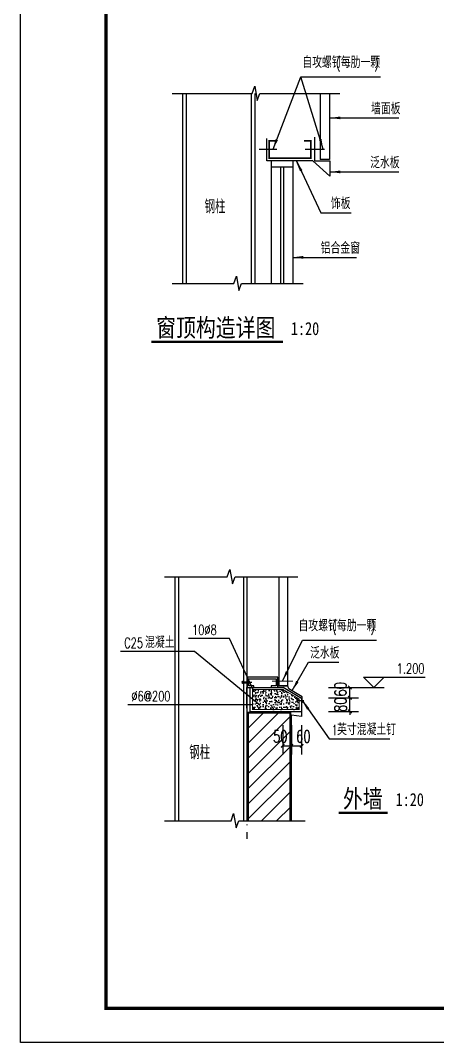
# Model space of a CAD drawing. Extents: x 13276711 to 13543385, y -848943 to -68012.
# Drawn here: x 13496335 to 13502425, y -848943 to -834025 of the extents above; entities that cross this region are included whole.
import ezdxf

# ---------------------------------------------------------------- set-up
doc = ezdxf.new("R2010")
doc.units = 0
doc.header["$LTSCALE"] = 1000
doc.header["$MEASUREMENT"] = 0
doc.linetypes.add('DOTE', pattern=[2.4200000000000004, 2, -0.2, 0.02, -0.2])
for name, color, linetype in [('C型钢', 6, 'Continuous'), ('DOTE', 1, 'DOTE'), ('PUB_DIM', 3, 'Continuous'), ('PUB_TEXT', 7, 'Continuous'), ('TK', 4, 'Continuous'), ('WALL', 9, 'Continuous'), ('WINDOW', 4, 'Continuous'), ('填充', 251, 'Continuous'), ('梁柱', 3, 'Continuous')]:
    doc.layers.add(name, color=color, linetype=linetype)
doc.styles.add('_TCH_DIM', font='SIMPLEX', dxfattribs={"bigfont": 'GBCBIG'})
doc.styles.add('_TCH_DIM_T3', font='SIMPLEX', dxfattribs={"width": 0.7058823529411765, "bigfont": 'GBCBIG'})
doc.styles.add('TESD', font='TSSDENG', dxfattribs={"width": 0.8, "bigfont": '!HZTXT'})
doc.styles.add('宋体', font='', dxfattribs={"width": 0.8})
doc.styles.get('宋体').set_extended_font_data('SimSun')
doc.dimstyles.new('20&&100', dxfattribs={"dimtxt": 350, "dimasz": 100, "dimexe": 250, "dimexo": 300, "dimgap": 100, "dimtad": 1, "dimdec": 0, "dimlfac": 0.2, "dimzin": 0, "dimdsep": 46, "dimtxsty": '_TCH_DIM_T3', "dimblk": 'ARCHTICK', "dimcen": 0.09, "dimclrt": 7, "dimazin": 2, "dimtfac": 1, "dimtdec": 0, "dimtix": 1, "dimtmove": 2, "dimatfit": 3, "dimfxl": 0, "dimtolj": 1, "dimtzin": 0, "dimarcsym": 0})

# ---------------------------------------------------------------- blocks, each defined once
blk = doc.blocks.new('_ArchTick')
at = {"color": 0, "linetype": 'ByBlock', "const_width": 0.4}
blk.add_lwpolyline([(-0.5, -0.5), (0.5, 0.5)], dxfattribs=at)
blk = doc.blocks.new('*D1010')
at = {"layer": 'Defpoints', "color": 0}
for p in [(4537.408476472716, 5988.361520966748), (4789.382500314037, 5988.361520966748), (4789.382500314037, 5088.361520966748)]:
    blk.add_point(p, dxfattribs=at)
at = {"layer": 'PUB_DIM', "color": 0, "lineweight": -2}
for p, q in [((4537.408476472716, 5688.361520966748), (4537.408476472716, 4838.361520966748)), ((4789.382500314037, 5688.361520966748), (4789.382500314037, 4838.361520966748)), ((4537.408476472716, 5088.361520966748), (4789.382500314037, 5088.361520966748))]:
    blk.add_line(p, q, dxfattribs=at)
at = {"layer": 'PUB_DIM', "color": 0, "lineweight": -2, "xscale": 100, "yscale": 100, "zscale": 100, "rotation": 180}
blk.add_blockref('_ArchTick', (4537.408476472716, 5088.361520966748), dxfattribs=at)
at = {"layer": 'PUB_DIM', "color": 0, "lineweight": -2, "xscale": 100, "yscale": 100, "zscale": 100}
blk.add_blockref('_ArchTick', (4789.382500314037, 5088.361520966748), dxfattribs=at)
at = {"layer": 'PUB_DIM', "color": 7, "insert": (4463.395488393377, 5363.361520966748), "char_height": 350, "attachment_point": 5, "style": '_TCH_DIM_T3'}
blk.add_mtext('\\A1;50', dxfattribs=at)
blk = doc.blocks.new('*D1011')
at = {"layer": 'Defpoints', "color": 0}
for p in [(4789.382500314037, 5988.361520966748), (5089.382500314037, 5988.361520966748), (5089.382500314037, 5088.361520966748)]:
    blk.add_point(p, dxfattribs=at)
at = {"layer": 'PUB_DIM', "color": 0, "lineweight": -2}
for p, q in [((4789.382500314037, 5688.361520966748), (4789.382500314037, 4838.361520966748)), ((5089.382500314037, 5688.361520966748), (5089.382500314037, 4838.361520966748)), ((4789.382500314037, 5088.361520966748), (5089.382500314037, 5088.361520966748))]:
    blk.add_line(p, q, dxfattribs=at)
at = {"layer": 'PUB_DIM', "color": 0, "lineweight": -2, "xscale": 100, "yscale": 100, "zscale": 100, "rotation": 180}
blk.add_blockref('_ArchTick', (4789.382500314037, 5088.361520966748), dxfattribs=at)
at = {"layer": 'PUB_DIM', "color": 0, "lineweight": -2, "xscale": 100, "yscale": 100, "zscale": 100}
blk.add_blockref('_ArchTick', (5089.382500314037, 5088.361520966748), dxfattribs=at)
at = {"layer": 'PUB_DIM', "color": 7, "insert": (5139.382500314037, 5363.361520966748), "char_height": 350, "attachment_point": 5, "style": '_TCH_DIM_T3'}
blk.add_mtext('\\A1;60', dxfattribs=at)
blk = doc.blocks.new('*D1012')
at = {"layer": 'Defpoints', "color": 0}
for p in [(5572.93490979902, 6491.632056409842), (6497.444548955791, 6491.632056409841), (5572.93490979902, 6091.679209521273)]:
    blk.add_point(p, dxfattribs=at)
at = {"layer": 'PUB_DIM', "color": 0, "lineweight": -2}
for p, q in [((6497.444548955791, 6491.632056409841), (6497.444548955791, 6591.632056409841)), ((5872.93490979902, 6491.632056409842), (6747.444548955791, 6491.632056409841)), ((6497.44454895579, 6091.679209521272), (6497.444548955791, 6491.632056409841)), ((5872.93490979902, 6091.679209521273), (6747.44454895579, 6091.679209521272)), ((6497.44454895579, 6091.679209521272), (6497.44454895579, 5991.679209521272))]:
    blk.add_line(p, q, dxfattribs=at)
at = {"layer": 'PUB_DIM', "color": 0, "lineweight": -2, "xscale": 100, "yscale": 100, "zscale": 100}
for p, rotation in [((6497.444548955791, 6491.632056409841), 270), ((6497.44454895579, 6091.679209521272), 90)]:
    blk.add_blockref('_ArchTick', p, dxfattribs=dict(at, rotation=rotation))
at = {"layer": 'PUB_DIM', "color": 7, "insert": (6222.444548955789, 6291.655632965559), "char_height": 350, "attachment_point": 5, "rotation": 90, "style": '_TCH_DIM_T3'}
blk.add_mtext('\\A1;80', dxfattribs=at)
blk = doc.blocks.new('*D1013')
at = {"layer": 'Defpoints', "color": 0}
for p in [(5572.93490979902, 6791.679209521273), (6497.444548955791, 6791.679209521272), (5572.93490979902, 6491.632056409842)]:
    blk.add_point(p, dxfattribs=at)
at = {"layer": 'PUB_DIM', "color": 0, "lineweight": -2}
for p, q in [((5872.93490979902, 6791.679209521273), (6747.444548955791, 6791.679209521272)), ((6497.444548955791, 6491.632056409841), (6497.444548955791, 6791.679209521272)), ((5872.93490979902, 6491.632056409842), (6747.444548955791, 6491.632056409841))]:
    blk.add_line(p, q, dxfattribs=at)
at = {"layer": 'PUB_DIM', "color": 0, "lineweight": -2, "xscale": 100, "yscale": 100, "zscale": 100}
for p, rotation in [((6497.444548955791, 6791.679209521272), 90), ((6497.444548955791, 6491.632056409841), 270)]:
    blk.add_blockref('_ArchTick', p, dxfattribs=dict(at, rotation=rotation))
at = {"layer": 'PUB_DIM', "color": 7, "insert": (6222.444548955784, 6741.655632965558), "char_height": 350, "attachment_point": 5, "rotation": 90, "style": '_TCH_DIM_T3'}
blk.add_mtext('\\A1;60', dxfattribs=at)
blk = doc.blocks.new('A$C56D42C6A')
for p, q in [((5526.471267732442, 8289.549031971721), (5526.471267732442, 6363.088407850591)), ((5796.471267732442, 8289.549031971721), (5796.471267732442, 6363.088407850591)), ((4927.968628878356, 6089.231811775593), (4843.291606883169, 6304.261054235278)), ((5796.471267732442, 6363.088407850591), (5526.471267732442, 6363.088407850591))]:
    blk.add_line(p, q)
at = {"color": 2}
blk.add_lwpolyline([(5362.871022435487, 7008.18932888913), (5362.871022435487, 6319.103478069184), (5812.871022435487, 6319.103478069184), (5812.871022435487, 5869.103478069184), (5308.83672844863, 6319.288687831489), (3967.593113856972, 6319.288687831489), (3967.593113856972, 6968.957754122792)], dxfattribs=at)
at = {"color": 8, "const_width": 40}
for points in [[(4269.278349580825, 6659.997629030375), (3741.43646473682, 6659.997629030375)], [(5655.742400730611, 6659.997629030375), (5078.635413269163, 6659.997629030375)]]:
    blk.add_lwpolyline(points, dxfattribs=at)
at = {"layer": 'PUB_DIM'}
for p, q in [((4149.568159376737, 6659.997629030375), (4965.565198673401, 8770.590554940514)), ((5615.619678863324, 6659.997629030375), (4965.565198673401, 8770.590554940514)), ((4965.565198673401, 8770.590554940514), (7285.569298106246, 8770.590554940514)), ((5812.871022435487, 7575.024279719219), (6413.120438378304, 7575.024279719219)), ((6413.120438378304, 7575.024279719219), (7827.261111414526, 7575.024279719219)), ((4843.291606883169, 6304.261054235278), (5545.47068903828, 4806.543277129997)), ((5812.871022435487, 5998.29504231154), (6413.120438378304, 5998.29504231154)), ((6413.120438378304, 5998.29504231154), (7827.261111414526, 5998.29504231154)), ((5545.47068903828, 4806.543277129997), (6435.581776652951, 4806.543277129997)), ((4730.320429163636, 3503.83467609674), (5618.260521369171, 3503.83467609674)), ((5618.260521369171, 3503.83467609674), (6585.324635036406, 3503.83467609674))]:
    blk.add_line(p, q, dxfattribs=at)
for points in [[(1203.523440169753, 8289.549031971721), (3537.497353951097, 8289.549031971721), (3613.931103147, 8499.549031971721), (3687.988435044555, 8079.549031971721), (3762.497353951097, 8289.549031971721), (6096.471267732442, 8289.549031971721)], [(1203.523440169753, 2741.814868259011), (3004.421934666694, 2741.814868259011), (3080.855683862597, 2951.814868259011), (3154.913015760152, 2531.814868259011), (3229.421934666694, 2741.814868259011), (5030.320429163636, 2741.814868259011)]]:
    blk.add_lwpolyline(points, dxfattribs=at)
for points in [[(5812.871022435487, 7575.024279719219, 0, 80, 0), (6112.871022435487, 7575.024279719219, 0, 0, 0)], [(4149.568159376737, 6659.997629030375, 0, 80, 0), (4257.750311627369, 6939.812964447183, 0, 0, 0)], [(5615.619678863324, 6659.997629030375, 0, 80, 0), (5527.314349327506, 6946.70683497879, 0, 0, 0)], [(4843.291606883169, 6304.261054235278, 0, 80, 0), (4970.640188389112, 6032.632007945261, 0, 0, 0)], [(5812.871022435487, 5998.29504231154, 0, 80, 0), (6112.871022435487, 5998.29504231154, 0, 0, 0)], [(4730.320429163636, 3503.83467609674, 0, 80, 0), (5030.320429163636, 3503.83467609674, 0, 0, 0)]]:
    blk.add_lwpolyline(points, format="xyseb", dxfattribs=at)
at = {"layer": 'PUB_DIM', "const_width": 70}
blk.add_lwpolyline([(593.6330814827816, 1035.000060503371), (4438.611984436371, 1035.000060503371)], dxfattribs=at)
at = {"layer": 'WINDOW'}
for p, q in [((4100.320429163636, 6319.288687831489), (4100.320429163636, 2741.814868259011)), ((4730.320429163636, 6319.288687831489), (4730.320429163636, 2741.814868259011)), ((4730.320429163636, 6139.288687831489), (4100.320429163636, 6139.288687831489)), ((4370.320429163636, 6139.288687831489), (4370.320429163636, 2741.814868259011)), ((4460.320429163636, 6139.288687831489), (4460.320429163636, 2741.814868259011))]:
    blk.add_line(p, q, dxfattribs=at)
at = {"layer": 'WINDOW', "const_width": 50}
blk.add_lwpolyline([(5053.642095791758, 6908.332963353721), (5250.49016604817, 6908.332963353721), (5250.49016604817, 6397.226968633768), (4033.146753395558, 6397.226968633709), (4033.146753395558, 6908.332963353721), (4229.99482365197, 6908.332963353721)], dxfattribs=at)
at = {"layer": '梁柱'}
for p, q in [((1503.523440169753, 8289.549031971721), (1503.523440169753, 2741.814868259011)), ((1611.523440169753, 8289.549031971721), (1611.523440169753, 2741.814868259011)), ((3511.523440169753, 8289.549031971721), (3511.523440169753, 2741.814868259011)), ((3619.523440169753, 8289.549031971721), (3619.523440169753, 2741.814868259011))]:
    blk.add_line(p, q, dxfattribs=at)
at = {"layer": 'PUB_TEXT', "style": '_TCH_DIM'}
for s, p in [('自攻螺钉', (5004.611851297735, 9031.423888273848)), ('每肋一颗', (6127.590574701991, 9031.423888273848)), ('墙面板', (7011.090898648568, 7680.024279719219)), ('泛水板', (6985.027068861335, 6103.29504231154)), ('饰板', (5839.092414950823, 4911.543277129997)), ('铝合金窗', (5542.02676269598, 3608.83467609674))]:
    blk.add_text(s, height=337.5886524822695, dxfattribs=at).set_placement(p)
at = {"layer": 'PUB_TEXT'}
for s, height, style, width, p in [('(', 297.5, '_TCH_DIM', 0.7058823529411765, (5987.590574701991, 9031.423888273848)), (')', 297.5, '_TCH_DIM', 0.7058823529411765, (7110.569298106246, 9031.423888273848)), ('钢柱', 400, 'TESD', 0.8, (2151.893816964817, 4784.96016833419)), ('窗顶构造详图', 531.6455696202532, '宋体', 0.8, (737.725908487007, 1185.000060503371)), ('1:20', 379.746835443038, '宋体', 0.8, (4671.945317769714, 1235.000060503371))]:
    blk.add_text(s, height=height, dxfattribs=dict(at, style=style, width=width)).set_placement(p)
blk = doc.blocks.new('GeYuanFrame_71421210', base_point=(20.08568540801701, 4.526152566438171))
at = {"layer": 'TK'}
blk.add_lwpolyline([(20.08568540801701, 4.526152566438171), (20.08568540801701, 598.5261525664382), (861.0856854080171, 598.5261525664382), (861.0856854080171, 4.526152566438171)], close=True, dxfattribs=at)
at = {"layer": 'TK', "const_width": 1}
blk.add_lwpolyline([(45.08568540801701, 588.5261525664382), (851.0856854080171, 588.5261525664382), (851.0856854080171, 14.52615256643817), (45.08568540801701, 14.52615256643817)], close=True, dxfattribs=at)
blk = doc.blocks.new('A$C371C1FDF')
h = blk.add_hatch()
h.set_pattern_fill('混凝土', color=8, scale=30, style=0)
h.set_pattern_definition([(50, (0, 0), (215.178054780226, -18.82564049477853), [22.5, -247.5]), (355, (0, 0), (-41.6254000839, 225.6576401100035), [18, -198]), (100.4514, (17.931504, -1.568802), (173.5528145142065, 206.8318626182861), [19.122057, -210.3426336]), (46.18420000000001, (0, 60), (320.1723145876933, -49.65570429870542), [33.75, -371.25]), (96.6356, (26.6810235, 55.86200789999999), (280.398811664611, 292.2353612701325), [28.6830864, -315.5139]), (351.1842, (0, 60), (280.3985835400882, 292.2355802775974), [27, -297]), (21, (30, 45), (179.0721156355385, -120.7856671996016), [22.5, -247.5]), (326.0000000000001, (30, 45), (72.99459957647451, 217.5450135140559), [18, -198]), (71.4514, (44.9226699, 34.9345182), (252.066788574447, 96.75914901298572), [19.122057, -210.3426336]), (37.50000000000001, (0, 0), (3.647956595187201, 99.86815614939344), [0, -195.6, 0, -201, 0, -198.75]), (7.499999999999999, (0, 0), (78.92086123264458, 118.3235135647081), [0, -114.6, 0, -191.1, 0, -75.75]), (327.5, (-66.9, 0), (160.1467308517227, -6.76646152031394), [0, -75, 0, -234, 0, -310.5]), (317.5, (-96.9, 0), (174.9558508027159, 30.03149469969529), [0, -97.5, 0, -155.4, 0, -220.5])])
h.paths.add_polyline_path([(3670.9020609466, 6730.270832067588), (3680.428233272392, 6709.552354435752, -3.413791245545791), (3667.809230014426, 6689.861271867761, -0.2929294523514785), (3680.428233272392, 6709.552354435752), (3670.902060946599, 6730.270832067589), (3652.734495774726, 6730.270832067589), (3652.734495774726, 6416.49554156349), (3652.734495774726, 6152.526460809865), (5015.613424987416, 6152.526460809867), (5015.613424987415, 6407.770450348267), (5000.878908800374, 6407.770450348267, -0.7413567763435835), (4961.19498983745, 6419.824865980307, -1.348878208049922), (5000.878908800374, 6407.770450348267), (5015.613424987416, 6407.770450348267), (5015.613424987416, 6458.959155654768), (4557.94628037594, 6730.270832067588)])
h.paths.add_polyline_path([(4558.538761416473, 6704.721391050378, -1), (4515.193184531969, 6704.721391050378, -1)], flags=16)
h.paths.add_polyline_path([(3663.750757254404, 6188.665482240031, -1), (3707.096334138908, 6188.665482240031, -1)], flags=16)
h.paths.add_polyline_path([(5011.023600125709, 6188.666333554545, -1), (4967.678023241204, 6188.666333554545, -1)], flags=16)
for points in [[(3711.154806898936, 6689.861271867761, 1), (3667.80923001442, 6689.861271867761, 1)], [(4558.538761416479, 6704.721391050378, 1.000000366180542), (4515.193184531963, 6704.721391050378, 1.000000366180542)], [(5004.54056672196, 6419.824865980307, 1), (4961.194989837444, 6419.824865980307, 1)], [(3707.096334138914, 6188.665482240031, 1), (3663.750757254398, 6188.665482240031, 1)], [(5011.023600125714, 6188.666333554545, 1), (4967.678023241198, 6188.666333554545, 1)]]:
    blk.add_hatch(color=256).paths.add_polyline_path(points)
at = {"layer": '填充'}
h = blk.add_hatch(dxfattribs=at)
h.set_pattern_fill('ANSI31', color=256, scale=2500, style=0)
h.set_pattern_definition([(45, (82558.42945903307, 440711.1796811356), (-220.9708691207961, 220.9708691207961), [])])
h.paths.add_polyline_path([(4759.382500314037, 6061.679209521331), (3519.382500314037, 6061.679209521273), (3519.382500314037, 2902.168360034295), (4759.382500314037, 2902.168360034178)])
h.paths.add_polyline_path([(4079.824059821942, 5588.361520966748), (4846.966916964797, 5588.361520966748), (4846.966916964797, 5138.361520966748), (4079.824059821942, 5138.361520966748)], flags=9)
for p, q in [((4423.577801273088, 10025.29915655241), (4423.577801273088, 6850.49044418917)), ((4673.577801273088, 10025.29915655241), (4673.577801273088, 6850.49044418917)), ((3383.03827708296, 6962.008023748407), (3564.085559227387, 6962.008023748407)), ((3383.03827708296, 6930.017349923262), (3564.085559227387, 6930.017349923262)), ((3564.085559227387, 6962.008023748407), (3631.323910281877, 6946.012686835835)), ((3564.085559227387, 6930.017349923262), (3631.323910281877, 6946.012686835835)), ((3489.382500314037, 6191.679209521273), (3489.382500314037, 6791.679209521273)), ((3584.033396930317, 6791.679209521273), (4552.408476472716, 6791.679209521273)), ((3589.382500314037, 6091.679209521331), (3589.382500314037, 6791.679209521273)), ((4423.577801273088, 6850.49044418917), (4673.577801273088, 6850.49044418917)), ((5089.382500314037, 6473.353272611508), (4552.408476472716, 6791.679209521273)), ((5089.382500314037, 6473.353272611508), (5089.382500314037, 5947.261381479213)), ((5252.518479914288, 6233.001482183347), (5105.889567383449, 6411.244985783705)), ((3589.382500314037, 6091.679209521331), (5089.382500314037, 6091.679209521273)), ((5089.382500314037, 5947.261381479213), (4789.382500314037, 5988.361520966748))]:
    blk.add_line(p, q)
blk.add_lwpolyline([(3365.15045639209, 6982.0752848743), (3378.03827708296, 6982.0752848743), (3383.03827708296, 6977.0752848743), (3383.03827708296, 6914.950088801095), (3378.03827708296, 6909.950088801095), (3365.15045639209, 6909.950088801095), (3360.15045639209, 6914.950088801095), (3360.15045639209, 6977.0752848743)], close=True)
at = {"color": 8}
for points, const_width in [([(4219.503175088088, 6980.83502733917), (4835.238085926394, 6980.83502733917)], 30), ([(4979.137283288757, 6407.770450348267), (5153.263884478132, 6407.770450348267)], 40)]:
    blk.add_lwpolyline(points, dxfattribs=dict(at, const_width=const_width))
at = {"color": 2}
blk.add_lwpolyline([(5105.889567375998, 6341.188915955136), (5105.889567376013, 6518.721394071647), (4715.046487883548, 6750.418802028755), (4682.50443245552, 6830.759727211902), (4408.64941092662, 6830.759727211902), (4408.64941092662, 7047.794999955455)], dxfattribs=at)
blk.add_lwpolyline([(3652.734495774726, 6416.49554156349, 30, 30, 0), (3652.734495774726, 6730.270832067588, 30, 30, 0), (4557.946280375938, 6730.270832067588, 25, 25, 0), (5015.613424987416, 6458.959155654768, 25, 25, 0), (5015.613424987416, 6458.959155654768, 25, 25, 0), (5015.613424987416, 6416.49554156349, 25, 25, 0)], format="xyseb")
at = {"const_width": 30}
for points in [[(5015.613424987416, 6416.49554156349), (5015.613424987416, 6152.526460809866), (3652.734495774726, 6152.526460809866), (3652.734495774726, 6416.49554156349)], [(4948.703130082111, 6475.162379252026), (4948.703130082111, 6367.425912665436)], [(4952.421454147319, 6159.382637394825), (4952.421454147319, 6241.113694569329)]]:
    blk.add_lwpolyline(points, dxfattribs=at)
for centre in [(3689.482018456678, 6689.861271867761), (4536.865972974221, 6704.721391050378), (4982.867778279702, 6419.824865980307), (3685.423545696656, 6188.665482240031), (4989.350811683456, 6188.666333554545)]:
    blk.add_circle(centre, 21.6727884422522)
blk.add_arc((3360.15045639209, 6946.012686835835), 15.99533691187389, 90, 270)
at = {"layer": 'C型钢'}
blk.add_lwpolyline([(4194.731603697757, 6791.679209521273), (4394.731603697757, 6791.679209521273), (4394.731603697757, 7091.679209521273), (3494.731603697757, 7091.679209521273), (3494.731603697757, 6791.679209521273), (3694.731603697757, 6791.679209521273), (3694.731603697757, 6841.679209521273), (3544.731603697757, 6841.679209521273), (3544.731603697757, 7041.679209521273), (4344.731603697757, 7041.679209521273), (4344.731603697757, 6841.679209521273), (4194.731603697757, 6841.679209521273)], close=True, dxfattribs=at)
at = {"layer": 'DOTE'}
blk.add_line((3489.382500314037, 9833.9465156293), (3489.382500314037, 2371.359019840369), dxfattribs=at)
at = {"layer": 'PUB_DIM'}
for p, q in [((2985.557730887085, 8220.826606919523), (1783.858624735847, 8220.826606919523)), ((3689.482018456678, 6689.861271867761), (2985.557730887085, 8220.826606919523)), ((4527.370630507241, 6980.83502733917), (5118.479462852818, 8172.582708410686)), ((5118.479462852818, 8172.582708410686), (7279.116008382756, 8172.582708410686)), ((1959.744614344556, 7839.709218121832), (-197.8918888242915, 7839.709218121832)), ((3881.802716954611, 6270.997717301128), (1959.744614344556, 7839.709218121832)), ((4816.231916756253, 6704.554328372935), (5288.85604045447, 7531.821682970854)), ((5288.85604045447, 7531.821682970854), (6176.995534225367, 7531.821682970854)), ((7197.444548955791, 6791.679209521273), (6897.444548955791, 7091.679209521273)), ((6897.444548955791, 7091.679209521273), (8697.444548955791, 7091.679209521273)), ((7197.444548955791, 6791.679209521273), (7497.444548955791, 7091.679209521273)), ((6497.444548955791, 6791.679209521273), (7497.444548955791, 6791.679209521273)), ((1141.07924824534, 6284.511001186678), (11.34765331167728, 6284.511001186678)), ((3652.734495774726, 6284.511001186678), (1141.07924824534, 6284.511001186678)), ((5105.889567383449, 6411.244985783705), (5893.345880287699, 5297.726328916731)), ((5893.345880287699, 5297.726328916731), (7665.572121680249, 5297.726328916731))]:
    blk.add_line(p, q, dxfattribs=at)
for points in [[(1089.382500314037, 10025.29915655241), (2918.980150793563, 10025.29915655241), (2995.413899989465, 10235.29915655241), (3069.471231887021, 9815.299156552413), (3143.980150793563, 10025.29915655241), (4973.577801273088, 10025.29915655241)], [(1089.382500314037, 2902.168360034237), (3026.882500314037, 2902.168360034237), (3103.31624950994, 3112.168360034237), (3177.373581407495, 2692.168360034237), (3251.882500314037, 2902.168360034237), (5189.382500314037, 2902.168360034237)]]:
    blk.add_lwpolyline(points, dxfattribs=at)
for points in [[(4527.370630507241, 6980.83502733917, 0, 80, 0), (4660.674357127212, 7249.591639293608, 0, 0, 0)], [(4816.231916756253, 6704.554328372935, 0, 80, 0), (4965.049842113764, 6965.040844515876, 0, 0, 0)], [(5105.889567383449, 6411.244985783705, 0, 80, 0), (5279.106338565279, 6166.304278302606, 0, 0, 0)]]:
    blk.add_lwpolyline(points, format="xyseb", dxfattribs=at)
at = {"layer": 'PUB_DIM', "const_width": 70}
blk.add_lwpolyline([(6168.922418027694, 3130.74929105409), (7599.049000306186, 3130.74929105409)], dxfattribs=at)
at = {"layer": 'WALL'}
for p, q in [((3489.382500314037, 6091.679209521273), (3489.382500314037, 2902.168360034237)), ((4789.382500314037, 2902.168360034237), (4789.382500314037, 5988.361520966748))]:
    blk.add_line(p, q, dxfattribs=at)
at = {"layer": 'WALL', "const_width": 60}
blk.add_lwpolyline([(4759.382500314037, 2902.168360034237), (4759.382500314037, 6061.679209521273), (3519.382500314037, 6061.679209521331), (3519.382500314037, 2902.168360034237)], dxfattribs=at)
at = {"layer": '梁柱'}
for p, q in [((1389.382500314037, 10025.29915655241), (1389.382500314037, 2902.168360034237)), ((1489.382500314037, 10025.29915655241), (1489.382500314037, 2902.168360034237)), ((3389.382500314037, 10025.29915655241), (3389.382500314037, 2902.168360034237)), ((3489.382500314037, 10025.29915655241), (3489.382500314037, 2902.168360034237))]:
    blk.add_line(p, q, dxfattribs=at)
at = {"layer": 'PUB_TEXT', "style": '_TCH_DIM'}
for s, p in [('自攻螺钉', (4998.158561574246, 8433.41604174402)), ('每肋一颗', (6121.137284978501, 8433.41604174402)), ('混凝土', (517.1081111757085, 7944.709218121832)), ('泛水板', (5334.761491672176, 7636.821682970854)), ('英寸混凝土钉', (6123.338079127057, 5402.726328916731))]:
    blk.add_text(s, height=337.5886524822695, dxfattribs=at).set_placement(p)
at = {"layer": 'PUB_TEXT'}
for s, height, style, width, p in [('(', 297.5, '_TCH_DIM', 0.7058823529411765, (5981.137284978501, 8433.41604174402)), (')', 297.5, '_TCH_DIM', 0.7058823529411765, (7104.116008382756, 8433.41604174402)), ('10%%C8', 297.5, '_TCH_DIM', 0.7058823529411765, (1888.858624735847, 8325.826606919523)), ('C25', 297.5, '_TCH_DIM', 0.7058823529411765, (-92.89188882429153, 7944.709218121832)), ('1.200', 297.5, '_TCH_DIM', 0.7058823529411765, (7867.444548955791, 7196.679209521273)), ('%%C6@200', 297.5, '_TCH_DIM', 0.7058823529411765, (116.3476533116773, 6389.511001186678)), ('1', 297.5, '_TCH_DIM', 0.7058823529411765, (5963.338079127057, 5402.726328916731)), ('钢柱', 400, 'TESD', 0.8, (1809.565587506513, 4698.958107939223)), ('外墙', 531.6455696202532, '宋体', 0.8, (6296.475160643724, 3280.74929105409)), ('1:20', 379.746835443038, '宋体', 0.8, (7832.382333639514, 3330.74929105409))]:
    blk.add_text(s, height=height, dxfattribs=dict(at, style=style, width=width)).set_placement(p)
at = {"layer": 'PUB_DIM'}
for base, p1, p2, angle, picture, middle in [((6497.444548955791, 6791.679209521272), (5572.93490979902, 6491.632056409842), (5572.93490979902, 6791.679209521273), 90, '*D1013', (6222.444548955784, 6741.655632965558)), ((4789.382500314037, 5088.361520966748), (4537.408476472716, 5988.361520966748), (4789.382500314037, 5988.361520966748), 0, '*D1010', (4463.395488393377, 5363.361520966748)), ((5089.382500314037, 5088.361520966748), (4789.382500314037, 5988.361520966748), (5089.382500314037, 5988.361520966748), 0, '*D1011', (5139.382500314037, 5363.361520966748))]:
    dim = blk.add_linear_dim(base=base, p1=p1, p2=p2, angle=angle, dimstyle='20&&100', dxfattribs=at)
    dim.commit()
    dim.dimension.update_dxf_attribs({"geometry": picture, "text_midpoint": middle, "dimtype": 161})
dim = blk.add_aligned_dim(p1=(5572.93490979902, 6091.679209521273), p2=(5572.93490979902, 6491.632056409842), distance=-924.5096391567714, dimstyle='20&&100', dxfattribs=at)
dim.commit()
dim.dimension.update_dxf_attribs({"geometry": '*D1012', "text_midpoint": (6222.444548955789, 6291.655632965559)})

msp = doc.modelspace()

# ---------------------------------------------------------------- block references
for name, p, xscale, yscale, zscale in [('GeYuanFrame_71421210', (13496334.84919001, -848943.0729511508), 50, 50, 50), ('A$C56D42C6A', (13497947.60844502, -839234.9467932285), 0.4999999999999998, 0.4999999999999998, 0.4999999999999998), ('A$C371C1FDF', (13497895.76196223, -847157.1940234104), 0.4999999999999998, 0.4999999999999998, 0.4999999999999998)]:
    msp.add_blockref(name, p, dxfattribs=dict(xscale=xscale, yscale=yscale, zscale=zscale))

doc.saveas('drawing.dxf')
